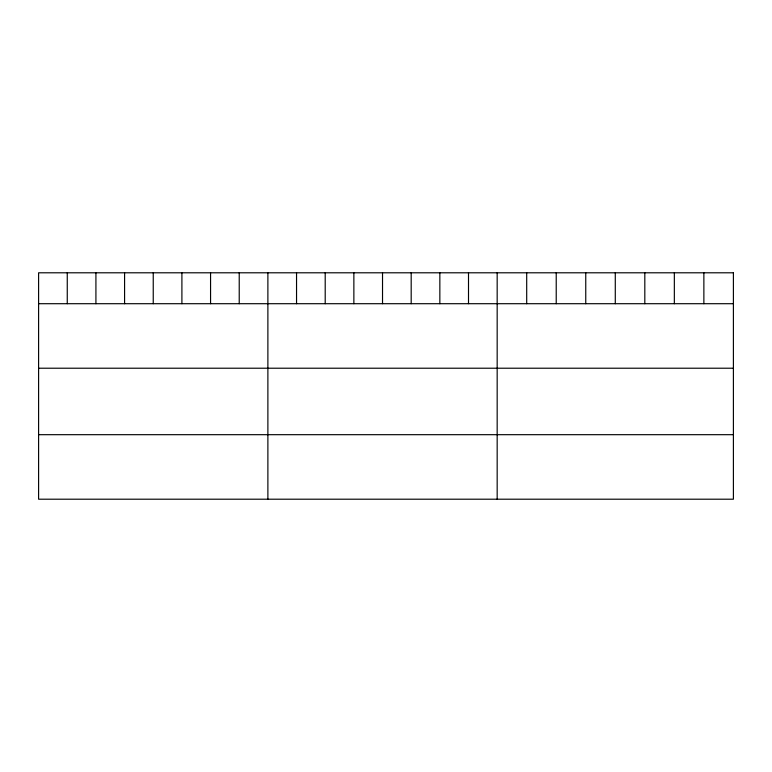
<?xml version="1.0" encoding="UTF-8"?>
<svg xmlns="http://www.w3.org/2000/svg" width="772" height="772" viewBox="0 0 772 772"><rect width="100%" height="100%" fill="white"/><g stroke="black" fill="none" stroke-linecap="round" stroke-linejoin="round"><path stroke-width="1.16" d="M38.6 303.705L733.4 303.705M38.6 368.215L733.4 368.215M38.6 434.684L733.4 434.684M703.871 272.796L703.871 303.705M674.342 272.796L674.342 303.705M644.813 272.796L644.813 303.705M615.284 272.796L615.284 303.705M585.755 272.796L585.755 303.705M556.226 272.796L556.226 303.705M526.697 272.796L526.697 303.705M497.168 272.796L497.168 499.204M468.507 272.796L468.507 303.705M439.847 272.796L439.847 303.705M411.187 272.796L411.187 303.705M382.526 272.796L382.526 303.705M353.865 272.796L353.865 303.705M325.205 272.796L325.205 303.705M296.545 272.796L296.545 303.705M267.884 272.796L267.884 499.204M239.224 272.796L239.224 303.705M210.563 272.796L210.563 303.705M181.903 272.796L181.903 303.705M153.242 272.796L153.242 303.705M124.581 272.796L124.581 303.705M95.921 272.796L95.921 303.705M67.261 272.796L67.261 303.705M733.4 272.796L38.6 272.796L38.6 499.204L733.4 499.204L733.4 272.796"/></g></svg>
